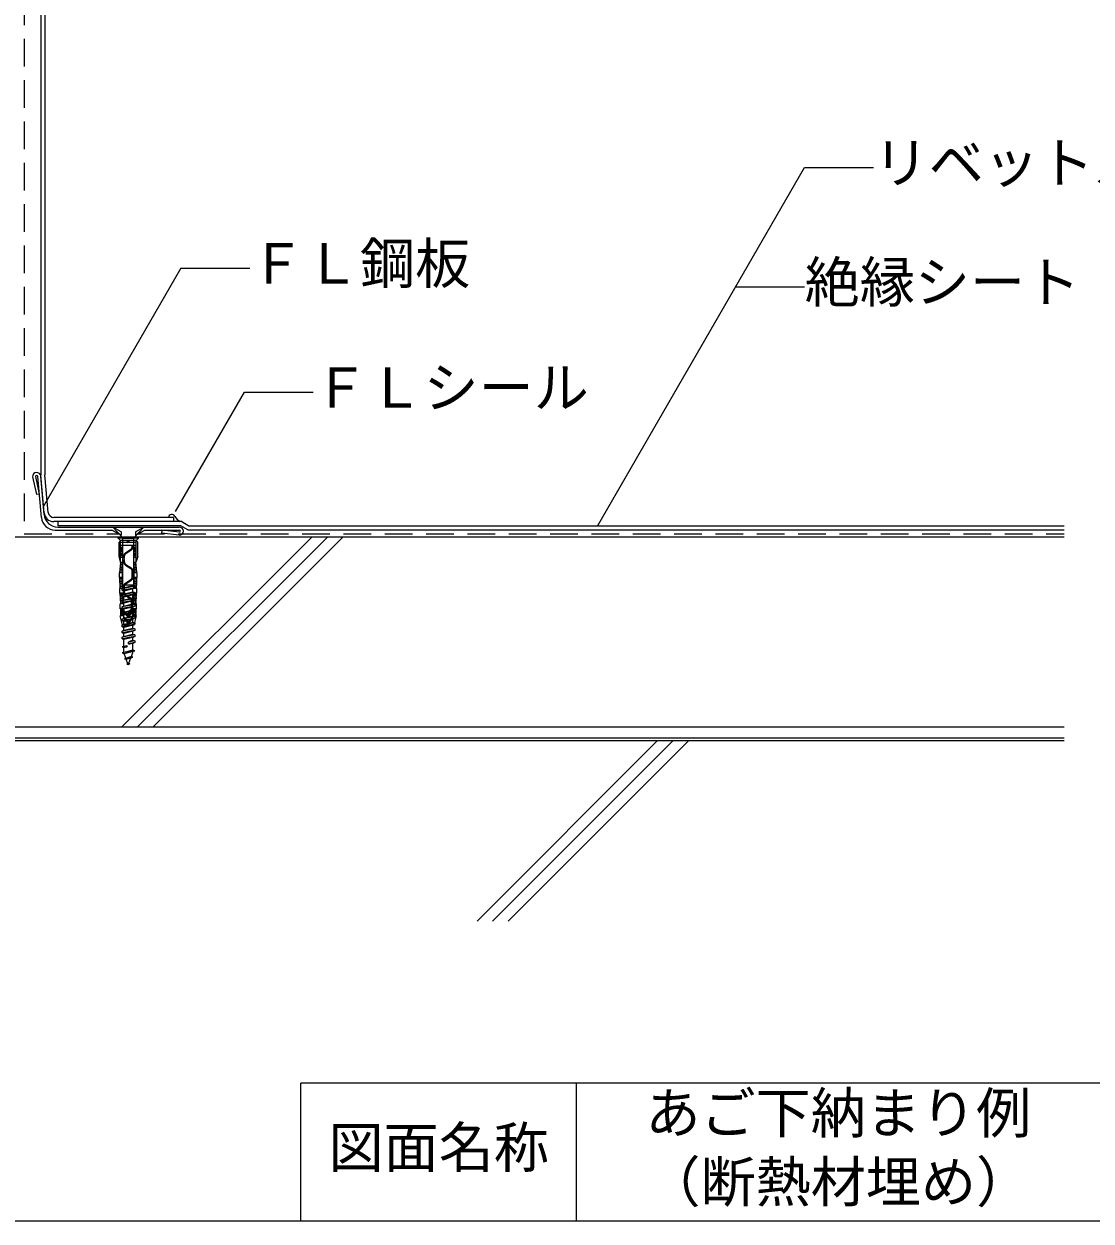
# Model space of a CAD drawing. Units: millimetres, scale not verified. Extents: x -675 to 675, y -471 to 460.
# Drawn here: x -25.5 to 361.7, y -440 to -5.7 of the extents above; entities that cross this region are included whole.
import ezdxf
from ezdxf.enums import TextEntityAlignment as Align

# ---------------------------------------------------------------- set-up
doc = ezdxf.new("R2010")
doc.units = ezdxf.units.MM
doc.header["$LTSCALE"] = 5
doc.linetypes.add('DASHED2', pattern=[3, 2, -1])
for name, color, linetype, lineweight in [('1-2_ハッチング', 4, 'Continuous', 9), ('1-4_リベットルーフ', 3, 'Continuous', 9), ('1-5_ＦＬ鋼板・ディスク', 7, 'Continuous', 9), ('1-6_アンカー類', 4, 'Continuous', 9), ('1-8_下地など', 5, 'DASHED2', 9), ('1-A_元図・躯体', 7, 'Continuous', 9), ('1-B_その他', 5, 'Continuous', 9), ('1-C_アンカー類2', 7, 'Continuous', 9), ('E-E', 7, 'Continuous', 9), ('F-F', 7, 'Continuous', 9)]:
    doc.layers.add(name, color=color, linetype=linetype, lineweight=lineweight)
doc.styles.add('ＭＳ ゴシック', font='')
doc.styles.get('ＭＳ ゴシック').set_extended_font_data('MS Gothic')

msp = doc.modelspace()

# ---------------------------------------------------------------- linework, layer by layer
at = {"layer": '1-2_ハッチング'}
for centre, radius, start, end in [((28.135, -184.736), 1.156, 19.679, 181.77), ((35.149, -180.199), 7.234, 214.98849, 237.09117)]:
    msp.add_arc(centre, radius, start, end, dxfattribs=at)
at = {"layer": '1-4_リベットルーフ'}
for p, q in [((-19.364, 275.17), (-19.364, -169.34)), ((-17.864, 275.771), (-17.864, -169.275)), ((-18.168, -183.009), (-19.364, -169.34)), ((-16.674, -182.879), (-17.864, -169.275)), ((28.825, -184.704), (-14.681, -184.704)), ((31.782, -186.204), (-14.681, -186.204)), ((-13.176, -186.204), (-13.176, -187.704)), ((28.825, -184.704), (28.825, -186.204)), ((31.782, -186.204), (34.38, -187.704)), ((33.978, -189.204), (351.905, -189.204)), ((34.38, -187.704), (351.905, -187.704))]:
    msp.add_line(p, q, dxfattribs=at)
msp.add_lwpolyline([(33.978, -189.204), (31.38, -187.704), (-13.176, -187.704)], dxfattribs=at)
for radius in [3.5, 2]:
    msp.add_arc((-14.681, -182.704), radius, 185, 270, dxfattribs=at)
at = {"layer": '1-5_ＦＬ鋼板・ディスク'}
for p, q in [((-22.358, -170.036), (-20.995, -176.442)), ((-21.264, -169.894), (-19.919, -176.213)), ((-19.164, -184.74), (-20.465, -169.871)), ((-18.156, -183.64), (-19.37, -169.775)), ((-19.919, -176.213), (-20.995, -176.442)), ((-14.183, -189.304), (6.441, -189.304)), ((-13.176, -188.204), (30.88, -188.204)), ((9.732, -191.204), (6.441, -189.304)), ((9.732, -189.934), (6.736, -188.204)), ((9.732, -189.934), (9.732, -191.204)), ((15.029, -189.934), (18.026, -188.204)), ((15.029, -191.204), (18.32, -189.304)), ((15.029, -189.934), (15.029, -191.204)), ((18.32, -189.304), (30.88, -189.304)), ((24.515, -189.313), (24.38, -190.404)), ((30.88, -191.204), (24.38, -190.404)), ((30.926, -190.102), (24.515, -189.313))]:
    msp.add_line(p, q, dxfattribs=at)
for centre, radius, start, end in [((-20.864, -169.906), 1.5, 5, 185), ((-20.864, -169.906), 0.4, 5, 178.406), ((-14.183, -184.304), 5, 185, 270), ((-13.176, -183.204), 5, 185, 270), ((30.88, -189.704), 1.5, 270, 90), ((30.88, -189.704), 0.4, 276.594, 90)]:
    msp.add_arc(centre, radius, start, end, dxfattribs=at)
at = {"layer": '1-6_アンカー類'}
for p, q in [((6.731, -188.293), (18.031, -188.293)), ((6.731, -188.293), (10.222, -192.032)), ((6.732, -188.204), (18.03, -188.204)), ((14.54, -192.032), (18.031, -188.293)), ((10.356, -209.204), (10.356, -192.374)), ((10.382, -192.204), (14.381, -192.204)), ((14.406, -209.204), (14.406, -192.374)), ((14.681, -209.697), (10.081, -210.597)), ((10.081, -210.597), (10.731, -210.256)), ((14.681, -210.275), (10.081, -211.175)), ((10.081, -211.175), (10.081, -210.597)), ((10.081, -211.175), (10.731, -211.411)), ((14.681, -211.897), (10.081, -212.797)), ((10.081, -212.797), (10.731, -212.456)), ((14.681, -212.475), (10.081, -213.375)), ((10.081, -213.375), (10.081, -212.797)), ((10.356, -209.204), (14.406, -209.204)), ((10.731, -210.256), (10.731, -209.204)), ((14.031, -210.616), (10.731, -211.411)), ((10.731, -212.456), (10.731, -211.411)), ((10.731, -212.456), (14.031, -211.661)), ((14.031, -212.816), (10.731, -213.611)), ((14.031, -209.461), (14.031, -209.204)), ((14.681, -210.275), (14.031, -210.616)), ((14.031, -211.661), (14.031, -210.616)), ((14.031, -211.661), (14.681, -211.897)), ((14.681, -212.475), (14.031, -212.816)), ((14.031, -213.861), (14.031, -212.816)), ((14.681, -209.697), (14.681, -210.275)), ((14.681, -211.897), (14.681, -212.475)), ((10.081, -213.375), (10.731, -213.611)), ((14.681, -214.097), (10.081, -214.997)), ((10.081, -214.997), (10.731, -214.656)), ((14.681, -214.675), (10.081, -215.575)), ((10.081, -215.575), (10.081, -214.997)), ((10.081, -215.575), (10.731, -215.811)), ((14.681, -216.297), (10.081, -217.197)), ((10.081, -217.197), (10.731, -216.852)), ((14.681, -216.875), (10.081, -217.775)), ((10.731, -214.656), (10.731, -213.611)), ((14.031, -215.016), (10.731, -215.811)), ((10.731, -216.856), (10.731, -215.811)), ((14.681, -214.675), (14.031, -215.016)), ((14.031, -216.061), (14.031, -215.016)), ((14.681, -216.875), (14.031, -217.216)), ((14.681, -214.097), (14.681, -214.675)), ((14.681, -216.297), (14.681, -216.875)), ((10.081, -217.775), (10.081, -217.197)), ((10.081, -217.775), (10.731, -218.011)), ((14.681, -218.497), (10.081, -219.397)), ((10.081, -219.397), (10.731, -219.056)), ((14.681, -219.075), (10.081, -219.975)), ((10.081, -219.975), (10.081, -219.397)), ((10.081, -219.975), (10.731, -220.211)), ((14.681, -220.697), (10.081, -221.597)), ((10.081, -221.597), (10.731, -221.256)), ((14.681, -221.275), (10.081, -222.175)), ((14.031, -217.216), (10.731, -218.011)), ((10.731, -219.056), (10.731, -218.011)), ((14.031, -219.416), (10.731, -220.211)), ((10.731, -221.256), (10.731, -220.211)), ((14.031, -218.261), (14.031, -217.216)), ((14.681, -219.075), (14.031, -219.416)), ((14.031, -220.461), (14.031, -219.416)), ((14.681, -221.275), (14.031, -221.616)), ((14.681, -218.497), (14.681, -219.075)), ((14.681, -220.697), (14.681, -221.275)), ((10.081, -222.175), (10.081, -221.597)), ((10.081, -222.175), (10.731, -222.411)), ((14.681, -222.897), (10.081, -223.797)), ((10.081, -223.797), (10.731, -223.456)), ((10.081, -224.375), (10.731, -224.611)), ((14.681, -225.097), (10.081, -225.997)), ((10.081, -225.997), (10.731, -225.656)), ((14.681, -225.675), (10.081, -226.575)), ((14.031, -221.616), (10.731, -222.411)), ((10.731, -223.456), (10.731, -222.411)), ((14.031, -223.816), (10.731, -224.611)), ((10.731, -225.656), (10.731, -224.611)), ((14.031, -222.661), (14.031, -221.616)), ((14.681, -223.475), (14.031, -223.816)), ((14.031, -224.861), (14.031, -223.816)), ((14.681, -225.675), (14.031, -226.016)), ((14.681, -222.897), (14.681, -223.475)), ((14.681, -225.097), (14.681, -225.675)), ((10.081, -226.575), (10.081, -225.997)), ((10.081, -226.575), (10.731, -226.811)), ((14.681, -227.297), (10.081, -228.197)), ((14.681, -227.875), (10.081, -228.775)), ((10.081, -228.775), (10.081, -228.197)), ((10.081, -228.775), (10.731, -229.011)), ((14.031, -226.016), (10.731, -226.811)), ((14.031, -228.216), (10.731, -229.011)), ((10.731, -231.515), (10.731, -229.011)), ((12.381, -229.947), (13.114, -229.492)), ((14.681, -229.497), (12.381, -229.947)), ((12.381, -230.525), (12.381, -229.947)), ((14.031, -227.061), (14.031, -226.016)), ((14.681, -227.875), (14.031, -228.216)), ((14.031, -229.261), (14.031, -228.216)), ((14.681, -227.297), (14.681, -227.875)), ((14.681, -229.497), (14.681, -230.075)), ((12.084, -231.364), (10.081, -231.708)), ((10.081, -231.708), (10.731, -231.515)), ((10.081, -231.708), (10.731, -231.944)), ((10.195, -233.892), (10.752, -233.728)), ((11.852, -231.257), (10.731, -231.515)), ((10.731, -231.944), (11.79, -231.651)), ((10.731, -233.671), (10.731, -231.944)), ((10.752, -233.728), (10.731, -233.671)), ((11.499, -235.782), (10.897, -234.128)), ((12.084, -231.364), (11.79, -231.651)), ((12.084, -231.364), (11.852, -231.257)), ((13.495, -235.143), (14.031, -233.671)), ((14.031, -232.85), (14.031, -230.416)), ((14.031, -233.671), (14.031, -233.28)), ((14.023, -235.387), (10.952, -235.958)), ((12.226, -237.779), (11.645, -236.183)), ((12.61, -237.576), (11.851, -237.978)), ((12.92, -237.773), (11.851, -237.978)), ((11.851, -237.978), (12.325, -238.051)), ((12.325, -238.051), (12.92, -237.773)), ((12.381, -238.204), (12.325, -238.051)), ((12.381, -238.204), (12.46, -237.988)), ((12.61, -237.576), (13.321, -235.622)), ((12.92, -237.773), (12.61, -237.576))]:
    msp.add_line(p, q, dxfattribs=at)
for points in [[(10.731, -210.256), (14.031, -209.461), (14.681, -209.697)], [(10.731, -214.656), (14.031, -213.861), (14.681, -214.097)], [(10.731, -216.852), (14.031, -216.061), (14.681, -216.297)], [(10.731, -219.056), (14.031, -218.261), (14.681, -218.497)], [(10.731, -221.256), (14.031, -220.461), (14.681, -220.697)], [(14.681, -223.475), (10.081, -224.375), (10.081, -223.797)], [(10.731, -223.456), (14.031, -222.661), (14.681, -222.897)], [(10.731, -225.656), (14.031, -224.861), (14.681, -225.097)], [(10.081, -228.197), (10.731, -227.856), (10.731, -226.811)], [(10.731, -227.856), (14.031, -227.061), (14.681, -227.297)], [(14.681, -230.075), (12.381, -230.525), (12.821, -230.714)], [(14.681, -230.075), (14.031, -230.416), (12.821, -230.714)], [(13.114, -229.492), (14.031, -229.261), (14.681, -229.497)], [(14.681, -233.103), (14.031, -232.85), (10.752, -233.728)]]:
    msp.add_lwpolyline(points, dxfattribs=at)
for points in [[(10.195, -233.892), (10.897, -234.128), (14.681, -233.103)], [(11.645, -236.183), (14.023, -235.387), (13.495, -235.143), (10.952, -235.958)]]:
    msp.add_lwpolyline(points, close=True, dxfattribs=at)
for centre, radius, start, end in [((12.381, -188.293), 5.65, 179.10584, 180), ((12.381, -188.293), 5.65, 360, 0.89416), ((9.856, -192.374), 0.5, 360, 43.02507), ((14.906, -192.374), 0.5, 136.97493, 180)]:
    msp.add_arc(centre, radius, start, end, dxfattribs=at)
at = {"layer": '1-8_下地など'}
msp.add_line((15.441, -190.704), (351.905, -190.704), dxfattribs=at)
msp.add_lwpolyline([(-25.364, 273.918), (-25.364, -190.704), (9.319, -190.704)], dxfattribs=at)
at = {"layer": '1-A_元図・躯体'}
for p, q in [((-132.364, -191.704), (9.319, -191.704)), ((10.074, -260.704), (79.074, -191.704)), ((15.441, -191.704), (351.905, -191.704)), ((15.731, -260.704), (84.731, -191.704)), ((21.388, -260.704), (90.388, -191.704)), ((138.899, -331.224), (204.418, -265.704)), ((144.556, -331.224), (210.075, -265.704)), ((150.212, -331.224), (215.732, -265.704))]:
    msp.add_line(p, q, dxfattribs=at)
msp.add_lwpolyline([(-137.364, 159.296), (-137.364, -265.704), (351.905, -265.704)], dxfattribs=at)
at = {"layer": '1-B_その他', "color": 30, "lineweight": 18}
msp.add_line((-117.364, -260.704), (351.905, -260.704), dxfattribs=at)
msp.add_lwpolyline([(-136.364, -247.361), (-119.021, -264.704), (351.905, -264.704)], dxfattribs=at)
at = {"layer": '1-C_アンカー類2'}
for p, q in [((8.706, -192.277), (8.706, -191.827)), ((16.056, -191.827), (8.706, -191.827)), ((16.056, -192.277), (8.706, -192.277)), ((9.491, -193.127), (8.706, -192.277)), ((9.591, -193.127), (8.991, -193.627)), ((8.991, -198.827), (8.991, -193.627)), ((15.271, -193.127), (9.491, -193.127)), ((15.271, -193.827), (9.491, -193.827)), ((9.491, -201.027), (9.491, -193.827)), ((15.271, -194.927), (9.491, -194.927)), ((9.591, -193.827), (9.591, -193.127)), ((10.381, -201.027), (10.381, -194.927)), ((12.131, -193.827), (12.131, -193.127)), ((12.131, -193.827), (12.381, -193.627)), ((12.631, -193.827), (12.381, -193.627)), ((12.631, -193.827), (12.631, -193.127)), ((13.731, -195.432), (13.731, -194.927)), ((14.031, -195.432), (14.031, -194.927)), ((14.381, -201.027), (14.381, -194.927)), ((15.771, -193.627), (15.171, -193.127)), ((15.171, -193.827), (15.171, -193.127)), ((15.271, -193.127), (16.056, -192.277)), ((15.271, -201.027), (15.271, -193.827)), ((15.771, -198.827), (15.771, -193.627)), ((16.056, -192.277), (16.056, -191.827)), ((9.491, -200.727), (8.991, -198.827)), ((10.381, -195.627), (9.491, -195.627)), ((10.408, -196.127), (9.491, -196.127)), ((10.381, -196.627), (9.491, -196.627)), ((10.381, -197.127), (9.491, -197.127)), ((10.381, -197.627), (9.491, -197.627)), ((10.381, -198.127), (9.491, -198.127)), ((10.381, -198.627), (9.491, -198.627)), ((10.381, -199.227), (9.491, -199.227)), ((10.731, -199.527), (10.731, -198.623)), ((11.031, -199.527), (10.731, -199.527)), ((11.031, -199.527), (11.031, -198.623)), ((11.326, -197.531), (13.273, -196.272)), ((11.488, -197.783), (13.436, -196.524)), ((15.271, -195.627), (14.381, -195.627)), ((15.271, -196.127), (14.381, -196.127)), ((15.271, -196.627), (14.381, -196.627)), ((15.271, -197.127), (14.381, -197.127)), ((15.271, -197.627), (14.381, -197.627)), ((15.271, -198.127), (14.381, -198.127)), ((15.271, -198.627), (14.381, -198.627)), ((15.271, -199.227), (14.381, -199.227)), ((15.771, -198.827), (15.271, -200.727)), ((10.284, -203.627), (9.27, -203.627)), ((9.317, -204.827), (9.652, -201.027)), ((10.307, -203.027), (9.323, -203.027)), ((10.329, -202.427), (9.376, -202.427)), ((10.351, -201.827), (9.429, -201.827)), ((10.373, -201.227), (9.482, -201.227)), ((10.381, -201.027), (9.491, -201.027)), ((10.24, -204.827), (10.381, -201.027)), ((10.731, -200.932), (10.731, -200.027)), ((11.031, -200.027), (10.731, -200.027)), ((11.031, -200.932), (11.031, -200.027)), ((11.326, -202.024), (13.273, -203.283)), ((11.488, -201.772), (13.436, -203.031)), ((13.731, -206.432), (13.731, -204.123)), ((14.031, -206.432), (14.031, -204.123)), ((15.271, -201.027), (14.381, -201.027)), ((14.522, -204.831), (14.381, -201.027)), ((15.28, -201.227), (14.382, -201.227)), ((15.333, -201.827), (14.411, -201.827)), ((15.386, -202.427), (14.433, -202.427)), ((15.439, -203.027), (14.455, -203.027)), ((15.492, -203.627), (14.477, -203.627)), ((15.445, -204.827), (15.11, -201.027)), ((9.156, -206.527), (9.156, -204.827)), ((10.24, -204.827), (9.156, -204.827)), ((10.231, -206.527), (9.156, -206.527)), ((10.241, -206.927), (9.174, -206.927)), ((10.256, -207.527), (9.189, -207.527)), ((10.271, -208.127), (9.204, -208.127)), ((10.262, -204.227), (9.217, -204.227)), ((9.417, -210.527), (9.317, -206.527)), ((10.231, -206.527), (10.24, -204.819)), ((10.331, -210.527), (10.231, -206.527)), ((11.326, -208.531), (13.273, -207.272)), ((11.488, -208.783), (13.436, -207.524)), ((14.431, -210.527), (14.531, -206.527)), ((15.557, -208.127), (14.491, -208.127)), ((15.544, -204.227), (14.5, -204.227)), ((15.572, -207.527), (14.506, -207.527)), ((15.587, -206.927), (14.521, -206.927)), ((15.606, -204.827), (14.522, -204.827)), ((14.531, -206.527), (14.522, -204.831)), ((15.606, -206.527), (14.531, -206.527)), ((15.345, -210.527), (15.445, -206.527)), ((15.606, -206.527), (15.606, -204.827)), ((10.286, -208.727), (9.219, -208.727)), ((10.301, -209.327), (9.234, -209.327)), ((10.316, -209.927), (9.249, -209.927)), ((10.331, -210.527), (9.256, -210.527)), ((10.345, -212.527), (9.317, -212.527)), ((9.631, -216.027), (9.456, -212.227)), ((10.506, -216.027), (10.331, -212.227)), ((10.731, -211.932), (10.731, -209.623)), ((11.031, -211.932), (11.031, -209.623)), ((11.488, -212.772), (13.236, -213.901)), ((14.256, -216.027), (14.431, -212.227)), ((15.445, -212.527), (14.409, -212.527)), ((15.506, -210.527), (14.431, -210.527)), ((15.467, -212.227), (14.431, -212.227)), ((15.512, -209.927), (14.446, -209.927)), ((15.542, -208.727), (14.476, -208.727)), ((15.527, -209.327), (14.477, -209.327)), ((15.131, -216.027), (15.217, -212.227)), ((15.467, -212.227), (15.506, -210.527)), ((10.368, -213.027), (9.326, -213.027)), ((10.414, -213.627), (9.337, -213.627)), ((10.437, -214.227), (9.348, -214.227)), ((10.46, -214.827), (9.358, -214.827)), ((10.483, -215.427), (9.369, -215.427)), ((9.381, -217.827), (9.381, -216.027)), ((10.506, -216.027), (9.381, -216.027)), ((11.326, -213.024), (13.073, -214.153)), ((13.531, -217.562), (13.531, -214.993)), ((13.831, -217.562), (13.831, -214.993)), ((15.381, -216.027), (14.256, -216.027)), ((15.38, -215.427), (14.279, -215.427)), ((15.393, -214.827), (14.302, -214.827)), ((15.407, -214.227), (14.325, -214.227)), ((15.42, -213.627), (14.348, -213.627)), ((15.434, -213.027), (14.394, -213.027)), ((15.381, -217.827), (15.381, -216.027)), ((10.506, -217.827), (9.381, -217.827)), ((10.281, -223.827), (9.381, -220.427)), ((10.506, -220.427), (9.381, -220.427)), ((10.506, -218.377), (9.456, -218.377)), ((10.506, -218.877), (9.456, -218.877)), ((10.506, -219.377), (9.456, -219.377)), ((10.506, -219.877), (9.456, -219.877)), ((9.631, -220.427), (9.631, -217.827)), ((10.506, -220.427), (10.506, -217.827)), ((10.881, -218.724), (10.881, -218.907)), ((10.881, -221.024), (10.881, -221.207)), ((12.381, -220.527), (10.971, -218.694)), ((12.381, -222.827), (10.971, -220.994)), ((12.381, -221.027), (10.985, -219.212)), ((12.231, -219.827), (12.231, -219.654)), ((12.531, -219.827), (12.231, -219.827)), ((12.381, -220.527), (13.791, -218.694)), ((12.381, -221.027), (13.777, -219.212)), ((12.381, -222.827), (13.791, -220.994)), ((12.531, -219.827), (12.531, -219.654)), ((12.826, -218.562), (13.073, -218.402)), ((12.988, -218.814), (13.236, -218.654)), ((13.881, -218.724), (13.881, -218.907)), ((13.881, -221.024), (13.881, -221.207)), ((14.256, -220.427), (14.256, -217.827)), ((15.381, -217.827), (14.256, -217.827)), ((15.306, -218.377), (14.256, -218.377)), ((15.306, -218.877), (14.256, -218.877)), ((15.306, -219.377), (14.256, -219.377)), ((15.306, -219.877), (14.256, -219.877)), ((15.38, -220.427), (14.256, -220.427)), ((14.481, -223.827), (15.381, -220.427)), ((15.131, -220.427), (15.131, -217.827)), ((14.481, -223.827), (10.281, -223.827)), ((12.381, -223.327), (10.985, -221.512)), ((12.381, -223.327), (13.777, -221.512))]:
    msp.add_line(p, q, dxfattribs=at)
for points in [[(12.631, -193.127), (12.381, -193.627), (12.131, -193.127)], [(10.331, -212.227), (9.295, -212.227), (9.256, -210.527)]]:
    msp.add_lwpolyline(points, dxfattribs=at)
for centre, radius, start, end in [((12.731, -195.432), 1, 302.858, 0), ((12.731, -195.432), 1.3, 302.858, 0), ((12.031, -198.623), 1.3, 122.858, 180), ((12.031, -198.623), 1, 122.858, 180), ((12.031, -200.932), 1.3, 180, 237.142), ((12.031, -200.932), 1, 180, 237.142), ((12.731, -204.123), 1, 0, 57.142), ((12.731, -204.123), 1.3, 0, 57.142), ((12.731, -206.432), 1, 302.858, 0), ((12.731, -206.432), 1.3, 302.858, 0), ((12.031, -209.623), 1.3, 122.858, 180), ((12.031, -211.932), 1.3, 180, 237.142), ((12.031, -209.623), 1, 122.858, 180), ((12.031, -211.932), 1, 180, 237.142), ((12.531, -214.993), 1, 0, 57.142), ((12.531, -214.993), 1.3, 0, 57.142), ((10.931, -218.724), 0.05, 37.569, 180), ((11.381, -218.907), 0.5, 180, 217.569), ((10.931, -221.024), 0.05, 37.569, 180), ((11.381, -221.207), 0.5, 180, 217.569), ((13.531, -219.654), 1.3, 122.858, 180), ((13.531, -219.654), 1, 122.858, 180), ((12.531, -217.562), 1, 302.858, 0), ((12.531, -217.562), 1.3, 302.858, 0), ((13.381, -218.907), 0.5, 322.431, 0), ((13.381, -221.207), 0.5, 322.431, 0), ((13.831, -218.724), 0.05, 0, 142.431), ((13.831, -221.024), 0.05, 0, 142.431)]:
    msp.add_arc(centre, radius, start, end, dxfattribs=at)
at = {"layer": 'E-E'}
for p, q in [((182.779, -187.625), (257.779, -57.722)), ((257.779, -57.722), (282.779, -57.722)), ((31.451, -94.279), (-18.549, -180.881)), ((31.451, -94.279), (56.451, -94.279)), ((232.779, -101.023), (257.779, -101.023))]:
    msp.add_line(p, q, dxfattribs=at)
msp.add_lwpolyline([(29.484, -182.591), (54.484, -139.29), (79.484, -139.29)], dxfattribs=at)
at = {"layer": 'F-F'}
for p, q in [((75, -440), (75, -390)), ((675, -390), (75, -390)), ((175, -440), (175, -390))]:
    msp.add_line(p, q, dxfattribs=at)
msp.add_lwpolyline([(-675, 460), (675, 460), (675, -440), (-675, -440)], dxfattribs=at)

# ---------------------------------------------------------------- texts
at = {"layer": 'E-E', "style": 'ＭＳ ゴシック'}
for s, p in [('リベットルーフ', (282.779, -67.722)), ('ＦＬ鋼板', (56.451, -104.279)), ('絶縁シート', (257.779, -111.023)), ('ＦＬシール', (79.484, -149.29)), ('あご下納まり例', (200, -412.5)), ('図面名称', (85, -425)), ('（断熱材埋め）', (200, -437.5))]:
    msp.add_text(s, height=14.66, dxfattribs=at).set_placement(p, align=Align.BOTTOM_LEFT)

doc.saveas('drawing.dxf')
